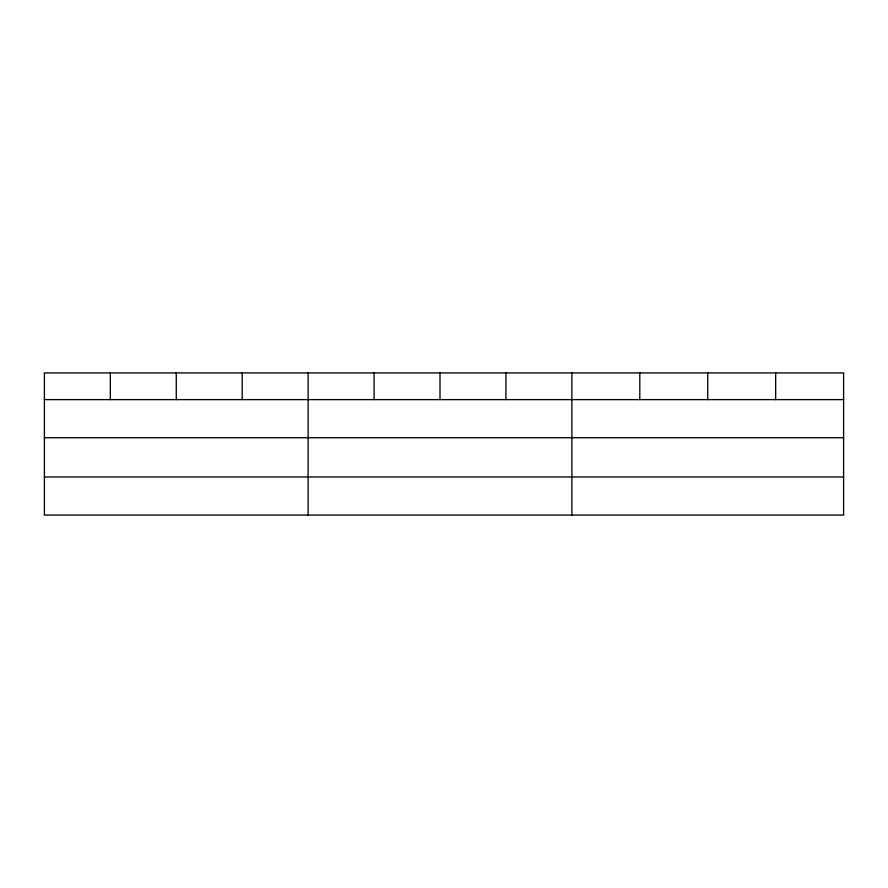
<?xml version="1.0" encoding="UTF-8"?>
<svg xmlns="http://www.w3.org/2000/svg" width="888" height="888" viewBox="0 0 888 888"><rect width="100%" height="100%" fill="white"/><g stroke="black" fill="none" stroke-linecap="round" stroke-linejoin="round"><path stroke-width="1.33" d="M843.6 437.717L843.6 372.916L44.4 372.916L44.4 515.084L843.6 515.084L843.6 437.717L44.4 437.717M44.4 399.622L843.6 399.622M44.4 476.978L843.6 476.978M775.668 372.916L775.668 399.622M707.736 372.916L707.736 399.622M639.804 372.916L639.804 399.622M571.872 372.916L571.872 515.084M505.938 372.916L505.938 399.622M440.004 372.916L440.004 399.622M374.07 372.916L374.07 399.622M308.136 372.916L308.136 515.084M242.202 372.916L242.202 399.622M176.268 372.916L176.268 399.622M110.334 372.916L110.334 399.622"/></g></svg>
